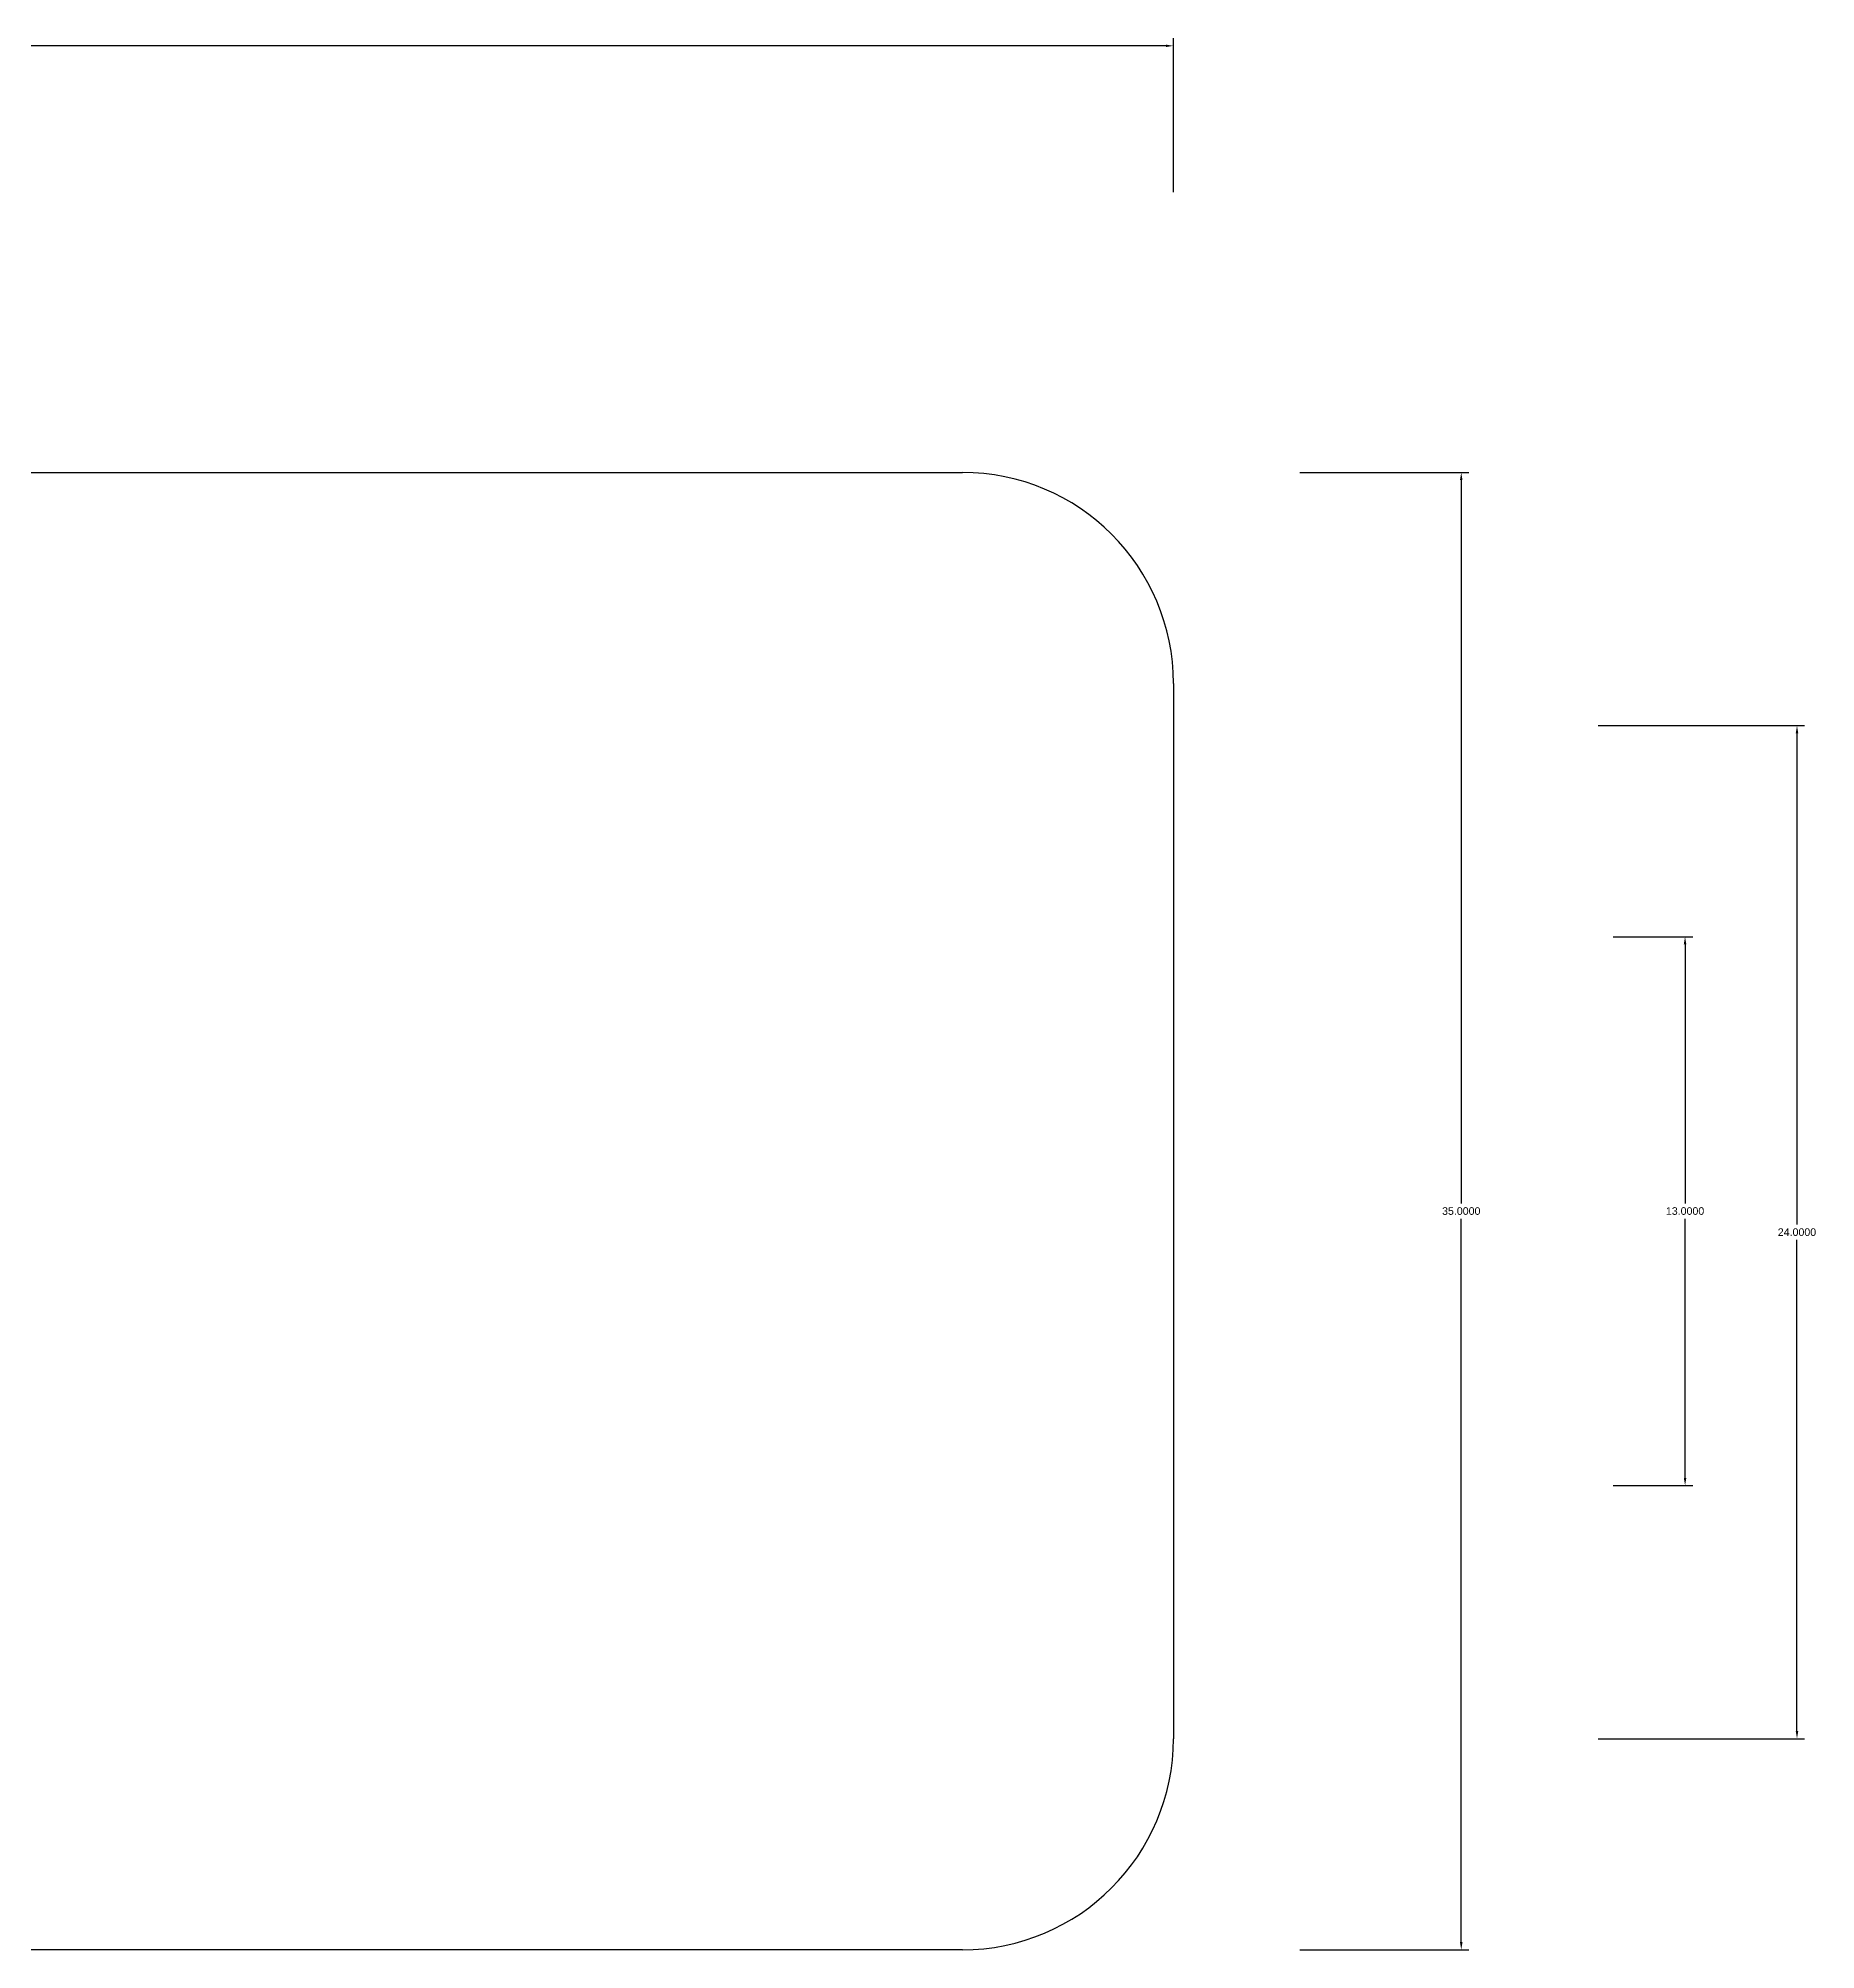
# Model space of a CAD drawing. Header units: millimetres. Extents: x 6 to 187, y 5 to 56.
# Drawn here: x 145.05 to 187.16, y 4.72 to 50.01 of the extents above; entities that cross this region are included whole.
import ezdxf

# ---------------------------------------------------------------- set-up
doc = ezdxf.new("R2010")
doc.units = ezdxf.units.MM
doc.header["$MEASUREMENT"] = 0
doc.styles.get("Standard").update_dxf_attribs({"font": 'arial.ttf'})
doc.dimstyles.get("Standard").update_dxf_attribs({"dimtxt": 0.18, "dimasz": 0.18, "dimexe": 0.18, "dimexo": 0.0625, "dimgap": 0.09, "dimtad": 0, "dimtih": 1, "dimtoh": 1, "dimdec": 4, "dimzin": 0, "dimdsep": 46, "dimtxsty": 'Standard', "dimcen": 0.09, "dimadec": 0, "dimazin": 0, "dimtfac": 1, "dimtdec": 4, "dimtofl": 0, "dimtmove": 0, "dimatfit": 3, "dimfxl": 1, "dimtolj": 1, "dimtzin": 0, "dimarcsym": 0})

# ---------------------------------------------------------------- blocks, each defined once
blk = doc.blocks.new('*D5')
at = {"color": 0, "lineweight": -2, "transparency": 16777216}
for p, q in [((102.941, 46.356), (102.941, 50.005)), ((103.121, 49.825), (136.907, 49.825)), ((171.761, 49.825), (137.975, 49.825)), ((171.941, 46.356), (171.941, 50.005))]:
    blk.add_line(p, q, dxfattribs=at)
at = {"color": 0, "transparency": 16777216}
for points in [[(103.121, 49.855), (103.121, 49.795), (102.941, 49.825)], [(171.761, 49.855), (171.761, 49.795), (171.941, 49.825)]]:
    blk.add_solid(points, dxfattribs=at)
at = {"layer": 'Defpoints', "color": 0, "transparency": 16777216}
for p in [(171.941, 49.825), (102.941, 46.294), (171.941, 46.294)]:
    blk.add_point(p, dxfattribs=at)
at = {"color": 0, "transparency": 16777216, "insert": (137.441, 49.825), "char_height": 0.18, "attachment_point": 5}
blk.add_mtext('\\A1;69.0000', dxfattribs=at)
blk = doc.blocks.new('*D6')
at = {"color": 0, "lineweight": -2, "transparency": 16777216}
for p, q in [((174.934, 39.719), (178.939, 39.719)), ((178.759, 39.539), (178.759, 22.4)), ((178.759, 4.899), (178.759, 22.037)), ((174.934, 4.719), (178.939, 4.719))]:
    blk.add_line(p, q, dxfattribs=at)
at = {"color": 0, "transparency": 16777216}
for points in [[(178.729, 39.539), (178.789, 39.539), (178.759, 39.719)], [(178.729, 4.899), (178.789, 4.899), (178.759, 4.719)]]:
    blk.add_solid(points, dxfattribs=at)
at = {"layer": 'Defpoints', "color": 0, "transparency": 16777216}
for p in [(174.871, 39.719), (174.871, 4.719), (178.759, 4.719)]:
    blk.add_point(p, dxfattribs=at)
at = {"color": 0, "transparency": 16777216, "insert": (178.759, 22.219), "char_height": 0.18, "attachment_point": 5}
blk.add_mtext('\\A1;35.0000', dxfattribs=at)
blk = doc.blocks.new('*D9')
at = {"color": 0, "lineweight": -2, "transparency": 16777216}
for p, q in [((182.003, 33.719), (186.892, 33.719)), ((186.712, 33.539), (186.712, 21.9)), ((186.712, 9.899), (186.712, 21.537)), ((182.003, 9.719), (186.892, 9.719))]:
    blk.add_line(p, q, dxfattribs=at)
at = {"color": 0, "transparency": 16777216}
for points in [[(186.682, 33.539), (186.742, 33.539), (186.712, 33.719)], [(186.682, 9.899), (186.742, 9.899), (186.712, 9.719)]]:
    blk.add_solid(points, dxfattribs=at)
at = {"layer": 'Defpoints', "color": 0, "transparency": 16777216}
for p in [(181.941, 33.719), (181.941, 9.719), (186.712, 9.719)]:
    blk.add_point(p, dxfattribs=at)
at = {"color": 0, "transparency": 16777216, "insert": (186.712, 21.719), "char_height": 0.18, "attachment_point": 5}
blk.add_mtext('\\A1;24.0000', dxfattribs=at)
blk = doc.blocks.new('*D10')
at = {"color": 0, "lineweight": -2, "transparency": 16777216}
for p, q in [((182.357, 28.719), (184.241, 28.719)), ((184.061, 28.539), (184.061, 22.4)), ((184.061, 15.899), (184.061, 22.037)), ((182.357, 15.719), (184.241, 15.719))]:
    blk.add_line(p, q, dxfattribs=at)
at = {"color": 0, "transparency": 16777216}
for points in [[(184.031, 28.539), (184.091, 28.539), (184.061, 28.719)], [(184.031, 15.899), (184.091, 15.899), (184.061, 15.719)]]:
    blk.add_solid(points, dxfattribs=at)
at = {"layer": 'Defpoints', "color": 0, "transparency": 16777216}
for p in [(182.294, 28.719), (184.061, 28.719), (182.294, 15.719)]:
    blk.add_point(p, dxfattribs=at)
at = {"color": 0, "transparency": 16777216, "insert": (184.061, 22.219), "char_height": 0.18, "attachment_point": 5}
blk.add_mtext('\\A1;13.0000', dxfattribs=at)

msp = doc.modelspace()

# ---------------------------------------------------------------- linework, layer by layer
for p, q in [((102.94119, 39.71852), (166.94119, 39.71852)), ((171.94119, 34.71852), (171.94119, 9.71852)), ((166.94119, 4.71852), (102.94119, 4.71852))]:
    msp.add_line(p, q)
for centre, start, end in [((166.94119, 34.71852), 0, 90), ((166.94119, 9.71852), 270, 0)]:
    msp.add_arc(centre, 5, start, end)

# ---------------------------------------------------------------- dimensions: what is measured, and where the dimension line sits
dim = msp.add_linear_dim(base=(171.94119, 49.82507), p1=(102.94119, 46.29394), p2=(171.94119, 46.29394), dimstyle='Standard')
dim.commit()
dim.dimension.update_dxf_attribs({"geometry": '*D5', "text_midpoint": (137.44119, 49.82507), "dimtype": 160})
for base, p1, p2, picture, middle in [((178.75944, 4.71852), (174.87132, 39.71852), (174.87132, 4.71852), '*D6', (178.75944, 22.21852)), ((186.7124, 9.71852), (181.94062, 33.71852), (181.94062, 9.71852), '*D9', (186.7124, 21.71852)), ((184.06141, 28.71852), (182.29409, 15.71852), (182.29409, 28.71852), '*D10', (184.06141, 22.21852))]:
    dim = msp.add_linear_dim(base=base, p1=p1, p2=p2, angle=90, dimstyle='Standard')
    dim.commit()
    dim.dimension.update_dxf_attribs({"geometry": picture, "text_midpoint": middle})

doc.saveas('drawing.dxf')
